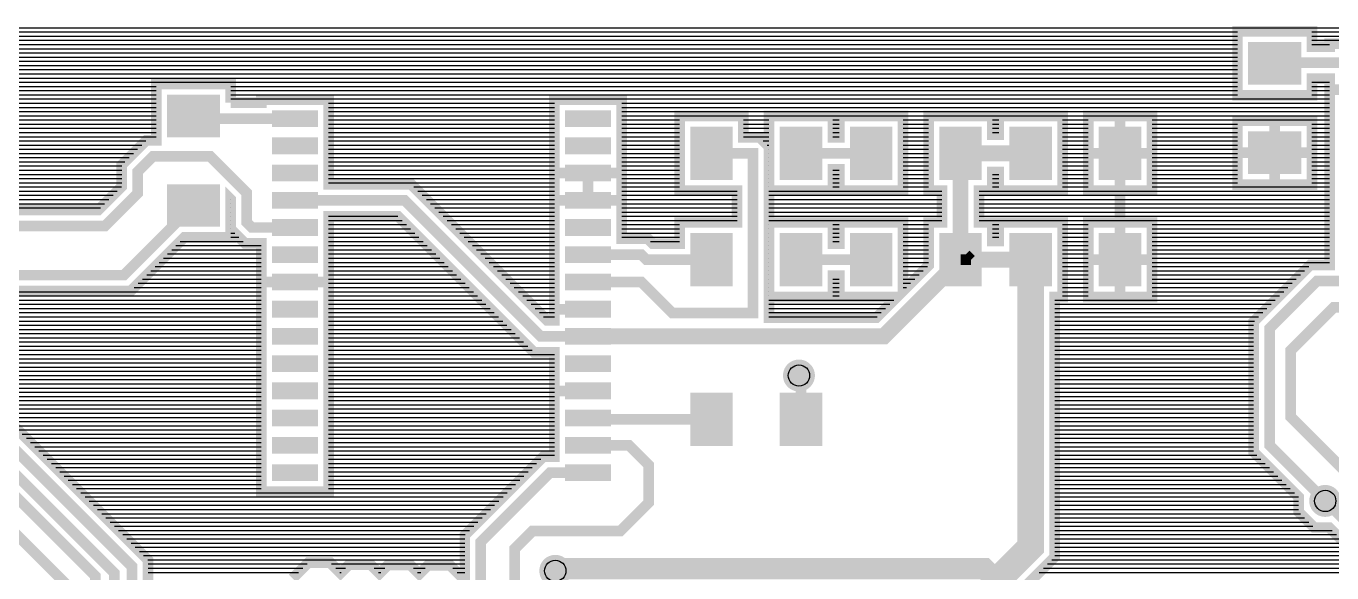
# Model space of a CAD drawing. Header units: inches. Extents: x -1.97 to 1.97, y -1.92 to 2.03.
# Drawn here: x -0.629 to 0.598, y -0.916 to -0.403 of the extents above; entities that cross this region are included whole.
import ezdxf

# ---------------------------------------------------------------- set-up
doc = ezdxf.new("R2010")
doc.units = ezdxf.units.IN
doc.layers.get('0').update_dxf_attribs({"linetype": 'CONTINUOUS'})

# ---------------------------------------------------------------- blocks, each defined once
blk = doc.blocks.new('EPAD')
at = {"const_width": 0.5}
blk.add_lwpolyline([(-0.25, 0, 1), (0.25, 0, 1)], format="xyb", close=True, dxfattribs=at)
blk = doc.blocks.new('RPAD')
blk.add_trace([(-0.5, -0.5), (-0.5, 0.5), (0.5, -0.5), (0.5, 0.5)])

msp = doc.modelspace()

# ---------------------------------------------------------------- linework, layer by layer
for points in [[(-0.965798, -0.404053), (0.780498, -0.404053)], [(-0.961861, -0.40799), (0.509569, -0.40799)], [(-0.957924, -0.411927), (0.509569, -0.411927)], [(-0.953987, -0.415864), (0.509569, -0.415864)], [(0.579568, -0.40799), (0.781384, -0.40799)], [(0.579568, -0.411927), (0.785321, -0.411927)], [(0.579568, -0.415864), (0.789258, -0.415864)], [(-0.95005, -0.419801), (0.509569, -0.419801)], [(-0.946113, -0.423738), (0.509569, -0.423738)], [(-0.942176, -0.427675), (0.509569, -0.427675)], [(0.579568, -0.419801), (0.596191, -0.419801)], [(-0.938239, -0.431612), (0.509569, -0.431612)], [(-0.934302, -0.435549), (0.509569, -0.435549)], [(-0.930365, -0.439486), (0.509569, -0.439486)], [(-0.926428, -0.443423), (0.509569, -0.443423)], [(-0.922491, -0.44736), (0.509569, -0.44736)], [(-0.918554, -0.451297), (0.509569, -0.451297)], [(-0.914617, -0.455234), (0.509569, -0.455234)], [(-0.91068, -0.459171), (-0.506625, -0.459171)], [(-0.906743, -0.463108), (-0.506625, -0.463108)], [(-0.436626, -0.459171), (0.509569, -0.459171)], [(-0.436626, -0.463108), (0.509569, -0.463108)], [(0.579568, -0.455234), (0.596191, -0.455234)], [(0.579568, -0.459171), (0.596191, -0.459171)], [(0.579568, -0.463108), (0.596191, -0.463108)], [(-0.902806, -0.467045), (-0.506625, -0.467045)], [(-0.898869, -0.470982), (-0.506625, -0.470982)], [(-0.894931, -0.474919), (-0.506625, -0.474919)], [(-0.436626, -0.467045), (0.509569, -0.467045)], [(-0.436626, -0.470982), (0.596191, -0.470982)], [(-0.344696, -0.474919), (-0.132412, -0.474919)], [(-0.069106, -0.474919), (0.596191, -0.474919)], [(0.579568, -0.467045), (0.596191, -0.467045)], [(-0.890994, -0.478856), (-0.506625, -0.478856)], [(-0.887057, -0.482793), (-0.506625, -0.482793)], [(-0.88312, -0.48673), (-0.506625, -0.48673)], [(-0.879183, -0.490667), (-0.506625, -0.490667)], [(-0.344696, -0.478856), (-0.132412, -0.478856)], [(-0.344696, -0.482793), (-0.132412, -0.482793)], [(-0.344696, -0.48673), (-0.132412, -0.48673)], [(-0.344696, -0.490667), (-0.132412, -0.490667)], [(-0.069106, -0.478856), (0.596191, -0.478856)], [(-0.069106, -0.482793), (0.596191, -0.482793)], [(-0.069106, -0.48673), (0.596191, -0.48673)], [(-0.069106, -0.490667), (-0.014759, -0.490667)], [(0.045241, -0.490667), (0.069241, -0.490667)], [(0.129241, -0.490667), (0.135241, -0.490667)], [(0.195241, -0.490667), (0.219241, -0.490667)], [(0.279241, -0.490667), (0.285241, -0.490667)], [(0.345241, -0.490667), (0.369241, -0.490667)], [(0.429241, -0.490667), (0.596191, -0.490667)], [(-0.875246, -0.494604), (-0.506625, -0.494604)], [(-0.871309, -0.498541), (-0.506625, -0.498541)], [(-0.867372, -0.502478), (-0.506625, -0.502478)], [(-0.344696, -0.494604), (-0.132412, -0.494604)], [(-0.344696, -0.498541), (-0.132412, -0.498541)], [(-0.344696, -0.502478), (-0.132412, -0.502478)], [(-0.069106, -0.494604), (-0.014759, -0.494604)], [(-0.069106, -0.498541), (-0.014759, -0.498541)], [(-0.069106, -0.502478), (-0.014759, -0.502478)], [(0.045241, -0.494604), (0.069241, -0.494604)], [(0.045241, -0.498541), (0.069241, -0.498541)], [(0.045241, -0.502478), (0.069241, -0.502478)], [(0.129241, -0.494604), (0.135241, -0.494604)], [(0.129241, -0.498541), (0.135241, -0.498541)], [(0.129241, -0.502478), (0.135241, -0.502478)], [(0.195241, -0.494604), (0.219241, -0.494604)], [(0.195241, -0.498541), (0.219241, -0.498541)], [(0.195241, -0.502478), (0.219241, -0.502478)], [(0.279241, -0.494604), (0.285241, -0.494604)], [(0.279241, -0.498541), (0.285241, -0.498541)], [(0.279241, -0.502478), (0.285241, -0.502478)], [(0.345241, -0.494604), (0.369241, -0.494604)], [(0.345241, -0.498541), (0.369241, -0.498541)], [(0.345241, -0.502478), (0.369241, -0.502478)], [(0.429241, -0.494604), (0.509569, -0.494604)], [(0.429241, -0.498541), (0.509569, -0.498541)], [(0.429241, -0.502478), (0.509569, -0.502478)], [(0.579568, -0.494604), (0.596191, -0.494604)], [(0.579568, -0.498541), (0.596191, -0.498541)], [(0.579568, -0.502478), (0.596191, -0.502478)], [(-0.863435, -0.506415), (-0.506625, -0.506415)], [(-0.859498, -0.510352), (-0.516363, -0.510352)], [(-0.855561, -0.514289), (-0.5203, -0.514289)], [(-0.344696, -0.506415), (-0.132412, -0.506415)], [(-0.344696, -0.510352), (-0.132412, -0.510352)], [(-0.344696, -0.514289), (-0.132412, -0.514289)], [(-0.069106, -0.506415), (-0.014759, -0.506415)], [(-0.069106, -0.510352), (-0.014759, -0.510352)], [(-0.069106, -0.514289), (-0.014759, -0.514289)], [(0.045241, -0.506415), (0.069241, -0.506415)], [(0.063724, -0.510352), (0.069241, -0.510352)], [(0.067661, -0.514289), (0.069241, -0.514289)], [(0.129241, -0.506415), (0.135241, -0.506415)], [(0.195241, -0.506415), (0.219241, -0.506415)], [(0.195241, -0.510352), (0.219241, -0.510352)], [(0.195241, -0.514289), (0.219241, -0.514289)], [(0.345241, -0.506415), (0.369241, -0.506415)], [(0.345241, -0.510352), (0.369241, -0.510352)], [(0.345241, -0.514289), (0.369241, -0.514289)], [(0.429241, -0.506415), (0.509569, -0.506415)], [(0.429241, -0.510352), (0.509569, -0.510352)], [(0.429241, -0.514289), (0.509569, -0.514289)], [(0.579568, -0.506415), (0.596191, -0.506415)], [(0.579568, -0.510352), (0.596191, -0.510352)], [(0.579568, -0.514289), (0.596191, -0.514289)], [(-0.851624, -0.518226), (-0.524237, -0.518226)], [(-0.847687, -0.522163), (-0.528174, -0.522163)], [(-0.84375, -0.5261), (-0.532111, -0.5261)], [(-0.344696, -0.518226), (-0.132412, -0.518226)], [(-0.344696, -0.522163), (-0.132412, -0.522163)], [(-0.344696, -0.5261), (-0.132412, -0.5261)], [(-0.069106, -0.518226), (-0.014759, -0.518226)], [(-0.069106, -0.522163), (-0.014759, -0.522163)], [(-0.069106, -0.5261), (-0.014759, -0.5261)], [(0.069241, -0.518226), (0.069241, -0.518226)], [(0.069241, -0.522163), (0.069241, -0.522163)], [(0.069241, -0.5261), (0.069241, -0.5261)], [(0.195241, -0.518226), (0.219241, -0.518226)], [(0.195241, -0.522163), (0.219241, -0.522163)], [(0.195241, -0.5261), (0.219241, -0.5261)], [(0.345241, -0.518226), (0.369241, -0.518226)], [(0.345241, -0.522163), (0.369241, -0.522163)], [(0.345241, -0.5261), (0.369241, -0.5261)], [(0.429241, -0.518226), (0.509569, -0.518226)], [(0.429241, -0.522163), (0.509569, -0.522163)], [(0.429241, -0.5261), (0.509569, -0.5261)], [(0.579568, -0.518226), (0.596191, -0.518226)], [(0.579568, -0.522163), (0.596191, -0.522163)], [(0.579568, -0.5261), (0.596191, -0.5261)], [(-0.839813, -0.530037), (-0.536048, -0.530037)], [(-0.835876, -0.533974), (-0.539141, -0.533974)], [(-0.831939, -0.537911), (-0.539141, -0.537911)], [(-0.344696, -0.530037), (-0.132412, -0.530037)], [(-0.344696, -0.533974), (-0.132412, -0.533974)], [(-0.344696, -0.537911), (-0.132412, -0.537911)], [(-0.069106, -0.530037), (-0.014759, -0.530037)], [(-0.069106, -0.533974), (-0.014759, -0.533974)], [(-0.069106, -0.537911), (-0.014759, -0.537911)], [(0.069241, -0.530037), (0.069241, -0.530037)], [(0.069241, -0.533974), (0.069241, -0.533974)], [(0.069241, -0.537911), (0.069241, -0.537911)], [(0.129241, -0.537911), (0.135241, -0.537911)], [(0.195241, -0.530037), (0.219241, -0.530037)], [(0.195241, -0.533974), (0.219241, -0.533974)], [(0.195241, -0.537911), (0.219241, -0.537911)], [(0.345241, -0.530037), (0.369241, -0.530037)], [(0.345241, -0.533974), (0.369241, -0.533974)], [(0.345241, -0.537911), (0.369241, -0.537911)], [(0.429241, -0.530037), (0.509569, -0.530037)], [(0.429241, -0.533974), (0.509569, -0.533974)], [(0.429241, -0.537911), (0.509569, -0.537911)], [(0.579568, -0.530037), (0.596191, -0.530037)], [(0.579568, -0.533974), (0.596191, -0.533974)], [(0.579568, -0.537911), (0.596191, -0.537911)], [(-0.828002, -0.541848), (-0.539141, -0.541848)], [(-0.824065, -0.545785), (-0.539141, -0.545785)], [(-0.820128, -0.549722), (-0.539141, -0.549722)], [(-0.344696, -0.541848), (-0.132412, -0.541848)], [(-0.344696, -0.545785), (-0.132412, -0.545785)], [(-0.344696, -0.549722), (-0.132412, -0.549722)], [(-0.069106, -0.541848), (-0.014759, -0.541848)], [(-0.069106, -0.545785), (-0.014759, -0.545785)], [(-0.069106, -0.549722), (-0.014759, -0.549722)], [(0.069241, -0.541848), (0.069241, -0.541848)], [(0.069241, -0.545785), (0.069241, -0.545785)], [(0.069241, -0.549722), (0.069241, -0.549722)], [(0.129241, -0.541848), (0.135241, -0.541848)], [(0.129241, -0.545785), (0.135241, -0.545785)], [(0.129241, -0.549722), (0.135241, -0.549722)], [(0.195241, -0.541848), (0.219241, -0.541848)], [(0.195241, -0.545785), (0.219241, -0.545785)], [(0.195241, -0.549722), (0.219241, -0.549722)], [(0.279241, -0.541848), (0.285241, -0.541848)], [(0.279241, -0.545785), (0.285241, -0.545785)], [(0.279241, -0.549722), (0.285241, -0.549722)], [(0.345241, -0.541848), (0.369241, -0.541848)], [(0.345241, -0.545785), (0.369241, -0.545785)], [(0.345241, -0.549722), (0.369241, -0.549722)], [(0.429241, -0.541848), (0.509569, -0.541848)], [(0.429241, -0.545785), (0.509569, -0.545785)], [(0.429241, -0.549722), (0.509569, -0.549722)], [(0.579568, -0.541848), (0.596191, -0.541848)], [(0.579568, -0.545785), (0.596191, -0.545785)], [(0.579568, -0.549722), (0.596191, -0.549722)], [(-0.816191, -0.553659), (-0.539416, -0.553659)], [(-0.813982, -0.557596), (-0.543353, -0.557596)], [(-0.813982, -0.561533), (-0.54729, -0.561533)], [(-0.2646, -0.553659), (-0.132412, -0.553659)], [(-0.260663, -0.557596), (-0.132412, -0.557596)], [(-0.256726, -0.561533), (-0.132412, -0.561533)], [(-0.069106, -0.553659), (-0.014759, -0.553659)], [(-0.069106, -0.557596), (0.039241, -0.557596)], [(-0.069106, -0.561533), (0.039241, -0.561533)], [(0.069241, -0.553659), (0.069241, -0.553659)], [(0.069241, -0.557596), (0.231741, -0.557596)], [(0.069241, -0.561533), (0.231741, -0.561533)], [(0.129241, -0.553659), (0.135241, -0.553659)], [(0.195241, -0.553659), (0.219241, -0.553659)], [(0.266741, -0.557596), (0.596191, -0.557596)], [(0.266741, -0.561533), (0.596191, -0.561533)], [(0.279241, -0.553659), (0.285241, -0.553659)], [(0.345241, -0.553659), (0.369241, -0.553659)], [(0.429241, -0.553659), (0.596191, -0.553659)], [(-0.770057, -0.56547), (-0.551227, -0.56547)], [(-0.76612, -0.569407), (-0.555164, -0.569407)], [(-0.762183, -0.573344), (-0.559101, -0.573344)], [(-0.436626, -0.56547), (-0.436625, -0.56547)], [(-0.436626, -0.569407), (-0.436625, -0.569407)], [(-0.436626, -0.573344), (-0.436625, -0.573344)], [(-0.252789, -0.56547), (-0.132412, -0.56547)], [(-0.248852, -0.569407), (-0.132412, -0.569407)], [(-0.244915, -0.573344), (-0.132412, -0.573344)], [(-0.069106, -0.56547), (0.039241, -0.56547)], [(-0.069106, -0.569407), (0.039241, -0.569407)], [(-0.069106, -0.573344), (0.039241, -0.573344)], [(0.069241, -0.56547), (0.231741, -0.56547)], [(0.069241, -0.569407), (0.231741, -0.569407)], [(0.069241, -0.573344), (0.231741, -0.573344)], [(0.266741, -0.56547), (0.596191, -0.56547)], [(0.266741, -0.569407), (0.596191, -0.569407)], [(0.266741, -0.573344), (0.596191, -0.573344)], [(-0.436626, -0.577281), (-0.436625, -0.577281)], [(-0.436626, -0.581218), (-0.436625, -0.581218)], [(-0.436626, -0.585155), (-0.436625, -0.585155)], [(-0.344696, -0.581218), (-0.279467, -0.581218)], [(-0.344696, -0.585155), (-0.27553, -0.585155)], [(-0.240978, -0.577281), (-0.132412, -0.577281)], [(-0.237041, -0.581218), (-0.132412, -0.581218)], [(-0.233104, -0.585155), (-0.132412, -0.585155)], [(-0.069106, -0.577281), (0.039241, -0.577281)], [(-0.069106, -0.581218), (0.039241, -0.581218)], [(-0.069106, -0.585155), (0.039241, -0.585155)], [(0.069241, -0.577281), (0.231741, -0.577281)], [(0.069241, -0.581218), (0.231741, -0.581218)], [(0.069241, -0.585155), (0.231741, -0.585155)], [(0.266741, -0.577281), (0.596191, -0.577281)], [(0.266741, -0.581218), (0.596191, -0.581218)], [(0.266741, -0.585155), (0.596191, -0.585155)], [(-0.436626, -0.589092), (-0.436625, -0.589092)], [(-0.436626, -0.593029), (-0.436625, -0.593029)], [(-0.436626, -0.596966), (-0.432953, -0.596966)], [(-0.436626, -0.600903), (-0.429016, -0.600903)], [(-0.344696, -0.589092), (-0.271593, -0.589092)], [(-0.344696, -0.593029), (-0.267656, -0.593029)], [(-0.344696, -0.596966), (-0.263719, -0.596966)], [(-0.344696, -0.600903), (-0.259781, -0.600903)], [(-0.229167, -0.589092), (-0.132412, -0.589092)], [(-0.22523, -0.593029), (-0.132412, -0.593029)], [(-0.221293, -0.596966), (-0.132412, -0.596966)], [(-0.217356, -0.600903), (-0.132412, -0.600903)], [(-0.069106, -0.589092), (-0.014759, -0.589092)], [(-0.069106, -0.593029), (-0.014759, -0.593029)], [(-0.069106, -0.596966), (-0.014759, -0.596966)], [(-0.069106, -0.600903), (-0.014759, -0.600903)], [(0.069241, -0.589092), (0.069241, -0.589092)], [(0.069241, -0.593029), (0.069241, -0.593029)], [(0.069241, -0.596966), (0.069241, -0.596966)], [(0.069241, -0.600903), (0.069241, -0.600903)], [(0.129241, -0.589092), (0.135241, -0.589092)], [(0.129241, -0.593029), (0.135241, -0.593029)], [(0.129241, -0.596966), (0.135241, -0.596966)], [(0.129241, -0.600903), (0.135241, -0.600903)], [(0.195241, -0.589092), (0.219241, -0.589092)], [(0.195241, -0.593029), (0.219241, -0.593029)], [(0.195241, -0.596966), (0.219241, -0.596966)], [(0.195241, -0.600903), (0.219241, -0.600903)], [(0.279241, -0.589092), (0.285241, -0.589092)], [(0.279241, -0.593029), (0.285241, -0.593029)], [(0.279241, -0.596966), (0.285241, -0.596966)], [(0.279241, -0.600903), (0.285241, -0.600903)], [(0.345241, -0.589092), (0.369241, -0.589092)], [(0.345241, -0.593029), (0.369241, -0.593029)], [(0.345241, -0.596966), (0.369241, -0.596966)], [(0.345241, -0.600903), (0.369241, -0.600903)], [(0.429241, -0.589092), (0.596191, -0.589092)], [(0.429241, -0.593029), (0.596191, -0.593029)], [(0.429241, -0.596966), (0.596191, -0.596966)], [(0.429241, -0.600903), (0.596191, -0.600903)], [(-0.492046, -0.612714), (-0.408003, -0.612714)], [(-0.488109, -0.608777), (-0.408003, -0.608777)], [(-0.484172, -0.60484), (-0.425079, -0.60484)], [(-0.344696, -0.60484), (-0.255844, -0.60484)], [(-0.344696, -0.608777), (-0.251907, -0.608777)], [(-0.344696, -0.612714), (-0.24797, -0.612714)], [(-0.213419, -0.60484), (-0.132412, -0.60484)], [(-0.209482, -0.608777), (-0.132412, -0.608777)], [(-0.205545, -0.612714), (-0.132412, -0.612714)], [(-0.042063, -0.60484), (-0.014759, -0.60484)], [(0.069241, -0.60484), (0.069241, -0.60484)], [(0.069241, -0.608777), (0.069241, -0.608777)], [(0.069241, -0.612714), (0.069241, -0.612714)], [(0.129241, -0.60484), (0.135241, -0.60484)], [(0.195241, -0.60484), (0.219241, -0.60484)], [(0.195241, -0.608777), (0.219241, -0.608777)], [(0.195241, -0.612714), (0.219241, -0.612714)], [(0.345241, -0.60484), (0.369241, -0.60484)], [(0.345241, -0.608777), (0.369241, -0.608777)], [(0.345241, -0.612714), (0.369241, -0.612714)], [(0.429241, -0.60484), (0.596191, -0.60484)], [(0.429241, -0.608777), (0.596191, -0.608777)], [(0.429241, -0.612714), (0.596191, -0.612714)], [(-0.503857, -0.624525), (-0.408003, -0.624525)], [(-0.49992, -0.620588), (-0.408003, -0.620588)], [(-0.495983, -0.616651), (-0.408003, -0.616651)], [(-0.344696, -0.616651), (-0.244033, -0.616651)], [(-0.344696, -0.620588), (-0.240096, -0.620588)], [(-0.344696, -0.624525), (-0.236159, -0.624525)], [(-0.201608, -0.616651), (-0.132412, -0.616651)], [(-0.197671, -0.620588), (-0.132412, -0.620588)], [(-0.193734, -0.624525), (-0.132412, -0.624525)], [(0.069241, -0.616651), (0.069241, -0.616651)], [(0.069241, -0.620588), (0.069241, -0.620588)], [(0.069241, -0.624525), (0.069241, -0.624525)], [(0.195241, -0.616651), (0.219241, -0.616651)], [(0.195241, -0.620588), (0.219241, -0.620588)], [(0.195241, -0.624525), (0.219241, -0.624525)], [(0.345241, -0.616651), (0.369241, -0.616651)], [(0.345241, -0.620588), (0.369241, -0.620588)], [(0.345241, -0.624525), (0.369241, -0.624525)], [(0.429241, -0.616651), (0.596191, -0.616651)], [(0.429241, -0.620588), (0.596191, -0.620588)], [(0.429241, -0.624525), (0.596191, -0.624525)], [(-0.515668, -0.636336), (-0.408003, -0.636336)], [(-0.511731, -0.632399), (-0.408003, -0.632399)], [(-0.507794, -0.628462), (-0.408003, -0.628462)], [(-0.344696, -0.628462), (-0.232222, -0.628462)], [(-0.344696, -0.632399), (-0.228285, -0.632399)], [(-0.344696, -0.636336), (-0.224348, -0.636336)], [(-0.189797, -0.628462), (-0.132412, -0.628462)], [(-0.18586, -0.632399), (-0.132412, -0.632399)], [(-0.181923, -0.636336), (-0.132412, -0.636336)], [(0.069241, -0.628462), (0.069241, -0.628462)], [(0.069241, -0.632399), (0.069241, -0.632399)], [(0.069241, -0.636336), (0.069241, -0.636336)], [(0.195241, -0.628462), (0.218112, -0.628462)], [(0.195241, -0.632399), (0.214175, -0.632399)], [(0.195241, -0.636336), (0.210238, -0.636336)], [(0.345241, -0.628462), (0.369241, -0.628462)], [(0.345241, -0.632399), (0.369241, -0.632399)], [(0.345241, -0.636336), (0.369241, -0.636336)], [(0.429241, -0.628462), (0.576591, -0.628462)], [(0.429241, -0.632399), (0.572654, -0.632399)], [(0.429241, -0.636336), (0.568717, -0.636336)], [(-0.527479, -0.648147), (-0.408003, -0.648147)], [(-0.523542, -0.64421), (-0.408003, -0.64421)], [(-0.519605, -0.640273), (-0.408003, -0.640273)], [(-0.344696, -0.640273), (-0.220411, -0.640273)], [(-0.344696, -0.64421), (-0.216474, -0.64421)], [(-0.344696, -0.648147), (-0.212537, -0.648147)], [(-0.177986, -0.640273), (-0.132412, -0.640273)], [(-0.174049, -0.64421), (-0.132412, -0.64421)], [(-0.170112, -0.648147), (-0.132412, -0.648147)], [(0.069241, -0.640273), (0.069241, -0.640273)], [(0.069241, -0.64421), (0.069241, -0.64421)], [(0.069241, -0.648147), (0.069241, -0.648147)], [(0.129241, -0.640273), (0.135241, -0.640273)], [(0.129241, -0.64421), (0.135241, -0.64421)], [(0.129241, -0.648147), (0.135241, -0.648147)], [(0.195241, -0.640273), (0.206301, -0.640273)], [(0.195241, -0.64421), (0.202364, -0.64421)], [(0.195241, -0.648147), (0.198427, -0.648147)], [(0.345241, -0.640273), (0.369241, -0.640273)], [(0.345241, -0.64421), (0.369241, -0.64421)], [(0.345241, -0.648147), (0.369241, -0.648147)], [(0.429241, -0.640273), (0.56478, -0.640273)], [(0.429241, -0.64421), (0.560843, -0.64421)], [(0.429241, -0.648147), (0.556906, -0.648147)], [(-0.768336, -0.659958), (-0.408003, -0.659958)], [(-0.764399, -0.656021), (-0.408003, -0.656021)], [(-0.760462, -0.652084), (-0.408003, -0.652084)], [(-0.344696, -0.652084), (-0.2086, -0.652084)], [(-0.344696, -0.656021), (-0.204663, -0.656021)], [(-0.344696, -0.659958), (-0.200726, -0.659958)], [(-0.166175, -0.652084), (-0.132412, -0.652084)], [(-0.162238, -0.656021), (-0.132412, -0.656021)], [(-0.158301, -0.659958), (-0.132412, -0.659958)], [(0.069241, -0.652084), (0.069241, -0.652084)], [(0.069241, -0.656021), (0.069241, -0.656021)], [(0.069241, -0.659958), (0.186616, -0.659958)], [(0.129241, -0.652084), (0.135241, -0.652084)], [(0.129241, -0.656021), (0.135241, -0.656021)], [(0.337741, -0.659958), (0.545095, -0.659958)], [(0.345241, -0.652084), (0.369241, -0.652084)], [(0.345241, -0.656021), (0.369241, -0.656021)], [(0.429241, -0.652084), (0.552969, -0.652084)], [(0.429241, -0.656021), (0.549032, -0.656021)], [(-0.813982, -0.663895), (-0.408003, -0.663895)], [(-0.813982, -0.667832), (-0.408003, -0.667832)], [(-0.810806, -0.671769), (-0.408003, -0.671769)], [(-0.344696, -0.663895), (-0.196789, -0.663895)], [(-0.344696, -0.667832), (-0.192852, -0.667832)], [(-0.344696, -0.671769), (-0.188915, -0.671769)], [(-0.154364, -0.663895), (-0.132412, -0.663895)], [(-0.150427, -0.667832), (-0.132412, -0.667832)], [(-0.14649, -0.671769), (-0.132412, -0.671769)], [(0.069241, -0.663895), (0.182679, -0.663895)], [(0.069241, -0.667832), (0.178742, -0.667832)], [(0.069241, -0.671769), (0.174805, -0.671769)], [(0.337741, -0.663895), (0.541158, -0.663895)], [(0.337741, -0.667832), (0.537221, -0.667832)], [(0.337741, -0.671769), (0.533284, -0.671769)], [(-0.742911, -0.675706), (-0.408003, -0.675706)], [(-0.738974, -0.679643), (-0.408003, -0.679643)], [(-0.735037, -0.68358), (-0.408003, -0.68358)], [(-0.344696, -0.675706), (-0.184978, -0.675706)], [(-0.344696, -0.679643), (-0.181041, -0.679643)], [(-0.344696, -0.68358), (-0.177104, -0.68358)], [(-0.142553, -0.675706), (-0.132412, -0.675706)], [(0.069241, -0.675706), (0.170868, -0.675706)], [(0.337741, -0.675706), (0.529347, -0.675706)], [(0.337741, -0.679643), (0.52541, -0.679643)], [(0.337741, -0.68358), (0.524763, -0.68358)], [(-0.7311, -0.687517), (-0.408003, -0.687517)], [(-0.727163, -0.691454), (-0.408003, -0.691454)], [(-0.723226, -0.695391), (-0.408003, -0.695391)], [(-0.719289, -0.699328), (-0.408003, -0.699328)], [(-0.344696, -0.687517), (-0.173167, -0.687517)], [(-0.344696, -0.691454), (-0.16923, -0.691454)], [(-0.344696, -0.695391), (-0.165293, -0.695391)], [(-0.344696, -0.699328), (-0.161356, -0.699328)], [(0.337741, -0.687517), (0.524763, -0.687517)], [(0.337741, -0.691454), (0.524763, -0.691454)], [(0.337741, -0.695391), (0.524763, -0.695391)], [(0.337741, -0.699328), (0.524763, -0.699328)], [(-0.715352, -0.703265), (-0.408003, -0.703265)], [(-0.711415, -0.707202), (-0.408003, -0.707202)], [(-0.707478, -0.711139), (-0.408003, -0.711139)], [(-0.344696, -0.703265), (-0.157419, -0.703265)], [(-0.344696, -0.707202), (-0.153482, -0.707202)], [(-0.344696, -0.711139), (-0.132412, -0.711139)], [(0.337741, -0.703265), (0.524763, -0.703265)], [(0.337741, -0.707202), (0.524763, -0.707202)], [(0.337741, -0.711139), (0.524763, -0.711139)], [(-0.703541, -0.715076), (-0.408003, -0.715076)], [(-0.699604, -0.719013), (-0.408003, -0.719013)], [(-0.695667, -0.72295), (-0.408003, -0.72295)], [(-0.344696, -0.715076), (-0.132412, -0.715076)], [(-0.344696, -0.719013), (-0.132412, -0.719013)], [(-0.344696, -0.72295), (-0.132412, -0.72295)], [(0.337741, -0.715076), (0.524763, -0.715076)], [(0.337741, -0.719013), (0.524763, -0.719013)], [(0.337741, -0.72295), (0.524763, -0.72295)], [(-0.69173, -0.726887), (-0.408003, -0.726887)], [(-0.687793, -0.730824), (-0.408003, -0.730824)], [(-0.683856, -0.734761), (-0.408003, -0.734761)], [(-0.344696, -0.726887), (-0.132412, -0.726887)], [(-0.344696, -0.730824), (-0.132412, -0.730824)], [(-0.344696, -0.734761), (-0.132412, -0.734761)], [(0.337741, -0.726887), (0.524763, -0.726887)], [(0.337741, -0.730824), (0.524763, -0.730824)], [(0.337741, -0.734761), (0.524763, -0.734761)], [(-0.679919, -0.738698), (-0.408003, -0.738698)], [(-0.675982, -0.742635), (-0.408003, -0.742635)], [(-0.672045, -0.746572), (-0.408003, -0.746572)], [(-0.344696, -0.738698), (-0.132412, -0.738698)], [(-0.344696, -0.742635), (-0.132412, -0.742635)], [(-0.344696, -0.746572), (-0.132412, -0.746572)], [(0.337741, -0.738698), (0.524763, -0.738698)], [(0.337741, -0.742635), (0.524763, -0.742635)], [(0.337741, -0.746572), (0.524763, -0.746572)], [(-0.668108, -0.750509), (-0.408003, -0.750509)], [(-0.664171, -0.754446), (-0.408003, -0.754446)], [(-0.660234, -0.758383), (-0.408003, -0.758383)], [(-0.344696, -0.750509), (-0.132412, -0.750509)], [(-0.344696, -0.754446), (-0.132412, -0.754446)], [(-0.344696, -0.758383), (-0.132412, -0.758383)], [(0.337741, -0.750509), (0.524763, -0.750509)], [(0.337741, -0.754446), (0.524763, -0.754446)], [(0.337741, -0.758383), (0.524763, -0.758383)], [(-0.656297, -0.76232), (-0.408003, -0.76232)], [(-0.65236, -0.766257), (-0.408003, -0.766257)], [(-0.648423, -0.770194), (-0.408003, -0.770194)], [(-0.344696, -0.76232), (-0.132412, -0.76232)], [(-0.344696, -0.766257), (-0.132412, -0.766257)], [(-0.344696, -0.770194), (-0.132412, -0.770194)], [(0.337741, -0.76232), (0.524763, -0.76232)], [(0.337741, -0.766257), (0.524763, -0.766257)], [(0.337741, -0.770194), (0.524763, -0.770194)], [(-0.644486, -0.774131), (-0.408003, -0.774131)], [(-0.640549, -0.778069), (-0.408003, -0.778069)], [(-0.636612, -0.782006), (-0.408003, -0.782006)], [(-0.344696, -0.774131), (-0.132412, -0.774131)], [(-0.344696, -0.778069), (-0.132412, -0.778069)], [(-0.344696, -0.782006), (-0.132412, -0.782006)], [(0.337741, -0.774131), (0.524763, -0.774131)], [(0.337741, -0.778069), (0.524763, -0.778069)], [(0.337741, -0.782006), (0.524763, -0.782006)], [(-0.632675, -0.785943), (-0.408003, -0.785943)], [(-0.628738, -0.78988), (-0.408003, -0.78988)], [(-0.624801, -0.793817), (-0.408003, -0.793817)], [(-0.344696, -0.785943), (-0.132412, -0.785943)], [(-0.344696, -0.78988), (-0.132412, -0.78988)], [(-0.344696, -0.793817), (-0.132412, -0.793817)], [(0.337741, -0.785943), (0.524763, -0.785943)], [(0.337741, -0.78988), (0.524763, -0.78988)], [(0.337741, -0.793817), (0.524763, -0.793817)], [(-0.620864, -0.797754), (-0.408003, -0.797754)], [(-0.616927, -0.801691), (-0.408003, -0.801691)], [(-0.61299, -0.805628), (-0.408003, -0.805628)], [(-0.609053, -0.809565), (-0.408003, -0.809565)], [(-0.344696, -0.797754), (-0.132412, -0.797754)], [(-0.344696, -0.801691), (-0.132412, -0.801691)], [(-0.344696, -0.805628), (-0.132412, -0.805628)], [(-0.344696, -0.809565), (-0.145321, -0.809565)], [(0.337741, -0.797754), (0.524763, -0.797754)], [(0.337741, -0.801691), (0.524763, -0.801691)], [(0.337741, -0.805628), (0.527704, -0.805628)], [(0.337741, -0.809565), (0.531641, -0.809565)], [(-0.605116, -0.813502), (-0.408003, -0.813502)], [(-0.601179, -0.817439), (-0.408003, -0.817439)], [(-0.597242, -0.821376), (-0.408003, -0.821376)], [(-0.344696, -0.813502), (-0.149258, -0.813502)], [(-0.344696, -0.817439), (-0.153195, -0.817439)], [(-0.344696, -0.821376), (-0.157132, -0.821376)], [(0.337741, -0.813502), (0.535578, -0.813502)], [(0.337741, -0.817439), (0.539515, -0.817439)], [(0.337741, -0.821376), (0.543452, -0.821376)], [(-0.593305, -0.825313), (-0.408003, -0.825313)], [(-0.589368, -0.82925), (-0.408003, -0.82925)], [(-0.585431, -0.833187), (-0.408003, -0.833187)], [(-0.344696, -0.825313), (-0.161069, -0.825313)], [(-0.344696, -0.82925), (-0.165006, -0.82925)], [(-0.344696, -0.833187), (-0.168943, -0.833187)], [(0.337741, -0.825313), (0.547389, -0.825313)], [(0.337741, -0.82925), (0.551326, -0.82925)], [(0.337741, -0.833187), (0.555263, -0.833187)], [(-0.581494, -0.837124), (-0.408003, -0.837124)], [(-0.577557, -0.841061), (-0.176817, -0.841061)], [(-0.57362, -0.844998), (-0.180754, -0.844998)], [(-0.344696, -0.837124), (-0.17288, -0.837124)], [(0.337741, -0.837124), (0.5592, -0.837124)], [(0.337741, -0.841061), (0.563137, -0.841061)], [(0.337741, -0.844998), (0.567004, -0.844998)], [(-0.569683, -0.848935), (-0.184691, -0.848935)], [(-0.565746, -0.852872), (-0.188628, -0.852872)], [(-0.561809, -0.856809), (-0.192565, -0.856809)], [(0.337741, -0.848935), (0.567004, -0.848935)], [(0.337741, -0.852872), (0.567004, -0.852872)], [(0.337741, -0.856809), (0.567004, -0.856809)], [(-0.557872, -0.860746), (-0.196502, -0.860746)], [(-0.553935, -0.864683), (-0.200439, -0.864683)], [(-0.549998, -0.86862), (-0.204376, -0.86862)], [(0.337741, -0.860746), (0.56868, -0.860746)], [(0.337741, -0.864683), (0.572617, -0.864683)], [(0.337741, -0.86862), (0.576554, -0.86862)], [(-0.546061, -0.872557), (-0.208313, -0.872557)], [(-0.542124, -0.876494), (-0.21225, -0.876494)], [(-0.538187, -0.880431), (-0.216187, -0.880431)], [(0.337741, -0.872557), (0.580491, -0.872557)], [(0.337741, -0.876494), (0.59857, -0.876494)], [(0.337741, -0.880431), (0.602507, -0.880431)], [(-0.53425, -0.884368), (-0.216625, -0.884368)], [(-0.530313, -0.888305), (-0.216625, -0.888305)], [(-0.526376, -0.892242), (-0.216625, -0.892242)], [(0.337741, -0.884368), (0.606444, -0.884368)], [(0.337741, -0.888305), (0.628656, -0.888305)], [(0.337741, -0.892242), (0.628656, -0.892242)], [(-0.522439, -0.896179), (-0.216625, -0.896179)], [(-0.518502, -0.900116), (-0.216625, -0.900116)], [(-0.514565, -0.904053), (-0.216625, -0.904053)], [(-0.514378, -0.90799), (-0.364952, -0.90799)], [(-0.341949, -0.90799), (-0.216625, -0.90799)], [(0.331128, -0.90799), (0.743213, -0.90799)], [(0.335065, -0.904053), (0.739276, -0.904053)], [(0.337741, -0.896179), (0.628656, -0.896179)], [(0.337741, -0.900116), (0.628656, -0.900116)], [(-0.514378, -0.911927), (-0.368889, -0.911927)], [(-0.514378, -0.915864), (-0.372826, -0.915864)], [(-0.338012, -0.911927), (-0.328889, -0.911927)], [(-0.334075, -0.915864), (-0.332826, -0.915864)], [(-0.301821, -0.911927), (-0.291734, -0.911927)], [(-0.297884, -0.915864), (-0.295671, -0.915864)], [(-0.264909, -0.911927), (-0.253991, -0.911927)], [(-0.260972, -0.915864), (-0.257928, -0.915864)], [(-0.227922, -0.911927), (-0.216625, -0.911927)], [(-0.223985, -0.915864), (-0.216625, -0.915864)], [(0.323254, -0.915864), (0.751087, -0.915864)], [(0.327191, -0.911927), (0.74715, -0.911927)]]:
    msp.add_lwpolyline(points)
for points, const_width in [([(0.659497, -0.418917), (0.596191, -0.418917), (0.596191, -0.421791), (0.579568, -0.421791), (0.579568, -0.407518), (0.509569, -0.407518), (0.509569, -0.467517), (0.579568, -0.467517), (0.579568, -0.45179), (0.596191, -0.45179), (0.596191, -0.627059), (0.577994, -0.627059), (0.524763, -0.68029), (0.524763, -0.802687), (0.567004, -0.844928), (0.567004, -0.85907), (0.581648, -0.873715), (0.595791, -0.873715), (0.610295, -0.888219)], 0.01), ([(0.627844, -0.43679), (0.541358, -0.43679), (0.540631, -0.437517), (0.544568, -0.437517)], 0.01), ([(-0.760271, -0.575257), (-0.561013, -0.575257), (-0.539141, -0.553385), (-0.539141, -0.533131), (-0.515945, -0.509935), (-0.506625, -0.509935), (-0.506625, -0.457081), (-0.436626, -0.457081), (-0.436626, -0.474404)], 0.01), ([(0.596191, -0.462381), (0.627844, -0.462381)], 0.01), ([(-0.436626, -0.474404), (-0.408003, -0.474404), (-0.408003, -0.47153), (-0.344696, -0.47153), (-0.344696, -0.551176), (-0.267083, -0.551176), (-0.139131, -0.679129), (-0.132412, -0.679129), (-0.132412, -0.47153), (-0.069106, -0.47153), (-0.069106, -0.602357), (-0.044546, -0.602357), (-0.039822, -0.607081), (-0.014759, -0.607081), (-0.014759, -0.587081), (0.039241, -0.587081), (0.039241, -0.557081), (-0.014759, -0.557081), (-0.014759, -0.487081), (0.045241, -0.487081), (0.045241, -0.507081), (0.060454, -0.507081), (0.069241, -0.515868), (0.069241, -0.676629), (0.169945, -0.676629), (0.189493, -0.657081), (0.135241, -0.657081), (0.135241, -0.637081), (0.129241, -0.637081), (0.129241, -0.657081), (0.069241, -0.657081), (0.069241, -0.587081), (0.129241, -0.587081), (0.129241, -0.607081), (0.135241, -0.607081), (0.135241, -0.587081), (0.195241, -0.587081), (0.195241, -0.651333), (0.219241, -0.627333), (0.219241, -0.587081), (0.231741, -0.587081), (0.231741, -0.557081), (0.219241, -0.557081), (0.219241, -0.487081), (0.279241, -0.487081), (0.279241, -0.504581), (0.285241, -0.504581), (0.285241, -0.487081), (0.345241, -0.487081), (0.345241, -0.557081), (0.285241, -0.557081), (0.285241, -0.539581), (0.279241, -0.539581), (0.279241, -0.557081), (0.266741, -0.557081), (0.266741, -0.587081), (0.279241, -0.587081), (0.279241, -0.604581), (0.285241, -0.604581), (0.285241, -0.587081), (0.345241, -0.587081), (0.345241, -0.657081), (0.337741, -0.657081), (0.337741, -0.901377), (0.303374, -0.935743)], 0.01), ([(-0.37635, -0.489404), (-0.469302, -0.489404), (-0.471625, -0.487081)], 0.01), ([(0.195241, -0.557081), (0.135241, -0.557081), (0.135241, -0.537081), (0.129241, -0.537081), (0.129241, -0.557081), (0.069241, -0.557081), (0.069241, -0.487081), (0.129241, -0.487081), (0.129241, -0.507081), (0.135241, -0.507081), (0.135241, -0.487081), (0.195241, -0.487081), (0.195241, -0.557081)], 0.01), ([(0.369241, -0.557081), (0.429241, -0.557081), (0.429241, -0.487081), (0.369241, -0.487081), (0.369241, -0.557081)], 0.01), ([(0.399241, -0.487081), (0.399241, -0.522081)], 0.01), ([(0.509569, -0.491518), (0.509569, -0.551517), (0.579568, -0.551517), (0.579568, -0.491518), (0.509569, -0.491518)], 0.01), ([(0.544568, -0.491518), (0.544568, -0.521517)], 0.01), ([(0.249241, -0.522081), (0.249241, -0.622081)], 0.015), ([(0.249241, -0.522081), (0.299177, -0.522081), (0.304609, -0.527513), (0.315241, -0.522081)], 0.015), ([(-0.780626, -0.590256), (-0.5548, -0.590256), (-0.524142, -0.559598), (-0.524142, -0.539344), (-0.509732, -0.524934), (-0.455938, -0.524934), (-0.421625, -0.559247), (-0.421625, -0.587081), (-0.41694, -0.591766), (-0.37635, -0.591766)], 0.01), ([(-0.100759, -0.642947), (-0.050759, -0.642947), (-0.021625, -0.672081), (0.054241, -0.672081), (0.054241, -0.522081), (0.015241, -0.522081)], 0.01), ([(0.099241, -0.522081), (0.165241, -0.522081)], 0.01), ([(0.369241, -0.522081), (0.399241, -0.522081)], 0.01), ([(0.399241, -0.622081), (0.399241, -0.522081)], 0.01), ([(0.429241, -0.522081), (0.399241, -0.522081)], 0.01), ([(0.399241, -0.557081), (0.399241, -0.522081)], 0.01), ([(0.509569, -0.521517), (0.544568, -0.521517)], 0.01), ([(0.544568, -0.551517), (0.544568, -0.521517)], 0.01), ([(0.579568, -0.521517), (0.544568, -0.521517)], 0.01), ([(-0.132412, -0.540585), (-0.100759, -0.540585)], 0.01), ([(-0.100759, -0.566176), (-0.100759, -0.540585)], 0.01), ([(-0.069106, -0.540585), (-0.100759, -0.540585)], 0.01), ([(-0.37845, -0.921488), (-0.363806, -0.906843), (-0.343095, -0.906843), (-0.33345, -0.916488), (-0.32571, -0.908748), (-0.305, -0.908748), (-0.296778, -0.91697), (-0.288676, -0.908869), (-0.267966, -0.908869), (-0.25945, -0.917385), (-0.251312, -0.909247), (-0.230602, -0.909247), (-0.216625, -0.923224), (-0.216625, -0.880868), (-0.142838, -0.807081), (-0.132412, -0.807081), (-0.132412, -0.709128), (-0.151557, -0.709128), (-0.279509, -0.581175), (-0.344696, -0.581175), (-0.344696, -0.839955), (-0.408003, -0.839955), (-0.408003, -0.606766), (-0.423153, -0.606766), (-0.436625, -0.593294), (-0.436625, -0.56546), (-0.436626, -0.565459), (-0.436626, -0.601081), (-0.480412, -0.601081), (-0.530898, -0.651567), (-0.759944, -0.651567)], 0.01), ([(-0.37635, -0.566176), (-0.273296, -0.566176), (-0.232008, -0.607464), (-0.145344, -0.694128), (-0.100759, -0.694128)], 0.01), ([(-0.132412, -0.566176), (-0.100759, -0.566176)], 0.01), ([(-0.069106, -0.566176), (-0.100759, -0.566176)], 0.01), ([(-0.780299, -0.636567), (-0.537111, -0.636567), (-0.471625, -0.571081)], 0.01), ([(0.369241, -0.657081), (0.429241, -0.657081), (0.429241, -0.587081), (0.369241, -0.587081), (0.369241, -0.657081)], 0.01), ([(0.399241, -0.587081), (0.399241, -0.622081)], 0.01), ([(-0.100759, -0.617357), (-0.050759, -0.617357), (-0.046035, -0.622081), (0.015241, -0.622081)], 0.01), ([(0.259241, -0.622081), (0.254241, -0.617081)], 0.01), ([(0.283375, -0.923924), (0.315241, -0.892058), (0.315241, -0.622081)], 0.025), ([(0.249241, -0.622081), (0.177194, -0.694128), (-0.100759, -0.694128)], 0.015), ([(0.099241, -0.622081), (0.165241, -0.622081)], 0.01), ([(0.259241, -0.622081), (0.249241, -0.622081)], 0.01), ([(0.259241, -0.622081), (0.315241, -0.622081)], 0.015), ([(0.369241, -0.622081), (0.399241, -0.622081)], 0.01), ([(0.429241, -0.622081), (0.399241, -0.622081)], 0.01), ([(0.399241, -0.657081), (0.399241, -0.622081)], 0.01), ([(-0.408003, -0.642947), (-0.37635, -0.642947)], 0.01), ([(-0.344696, -0.642947), (-0.37635, -0.642947)], 0.01), ([(0.627844, -0.641515), (0.622954, -0.642628), (0.622384, -0.642059), (0.584207, -0.642059), (0.539763, -0.686503), (0.539763, -0.796474), (0.592004, -0.848715)], 0.01), ([(0.738655, -0.873219), (0.738655, -0.834923), (0.726542, -0.82281), (0.612668, -0.82281), (0.559497, -0.769639), (0.559497, -0.707408), (0.600237, -0.666669), (0.60619, -0.666669), (0.627844, -0.667105)], 0.01), ([(-0.514378, -1.444139), (-0.514378, -0.90424), (-0.743893, -0.674725)], 0.01), ([(-0.132412, -0.668538), (-0.100759, -0.668538)], 0.01), ([(-0.529378, -1.450352), (-0.529378, -0.910453), (-0.750106, -0.689724), (-0.828982, -0.689724)], 0.01), ([(0.099241, -0.772081), (0.099241, -0.732721), (0.097395, -0.730875)], 0.01), ([(-0.132412, -0.745309), (-0.100759, -0.745309)], 0.01), ([(-0.100759, -0.7709), (-0.100759, -0.772081), (0.015241, -0.772081)], 0.01), ([(-0.401551, -1.59513), (-0.545957, -1.450724), (-0.545957, -1.349248), (-0.545957, -0.916628), (-0.665504, -0.797081), (-0.681348, -0.797081)], 0.01), ([(0.055183, -1.210111), (-0.16972, -0.985208), (-0.16972, -0.909512), (-0.16972, -0.893692), (-0.153068, -0.877039), (-0.070636, -0.877039), (-0.053151, -0.859554), (-0.043992, -0.850395), (-0.043992, -0.814714), (-0.046625, -0.812081), (-0.062216, -0.796491), (-0.100759, -0.796491)], 0.01), ([(-0.421683, -1.602074), (-0.563882, -1.459875), (-0.563882, -1.381334), (-0.563882, -0.91936), (-0.656161, -0.827081)], 0.01), ([(0.020856, -1.244754), (-0.201625, -1.022273), (-0.201625, -0.887081), (-0.136625, -0.822081), (-0.100759, -0.822081)], 0.01), ([(0.663655, -0.873219), (0.616508, -0.873219), (0.592004, -0.848715)], 0.01), ([(-0.403126, -1.650923), (-0.441729, -1.61232), (-0.583427, -1.470622), (-0.583427, -1.042155), (-0.583427, -0.93481), (-0.662974, -0.855263), (-0.676625, -0.855263)], 0.01), ([(0.283375, -0.977081), (0.283375, -0.923924), (0.271974, -0.912523), (-0.129735, -0.912523), (-0.131635, -0.914422)], 0.02)]:
    msp.add_lwpolyline(points, dxfattribs=dict(const_width=const_width))
for centre in [(0.097395, -0.730875), (0.592004, -0.848715), (-0.131635, -0.914422)]:
    msp.add_circle(centre, 0.01)

# ---------------------------------------------------------------- block references
for p, xscale, yscale, rotation in [((0.544568, -0.437517), 0.04, 0.05, -90), ((-0.471625, -0.487081), 0.04, 0.05, 270), ((-0.37635, -0.489404), 0.015748, 0.043307, 90), ((-0.100759, -0.489404), 0.015748, 0.043307, 90), ((0.015241, -0.522081), 0.04, 0.05, 180), ((0.099241, -0.522081), 0.04, 0.05, 180), ((0.165241, -0.522081), 0.04, 0.05, 180), ((0.249241, -0.522081), 0.04, 0.05, 180), ((0.544568, -0.521517), 0.04, 0.05, -90), ((-0.37635, -0.514995), 0.015748, 0.043307, 90), ((-0.100759, -0.514995), 0.015748, 0.043307, 90), ((-0.37635, -0.540585), 0.015748, 0.043307, 90), ((-0.100759, -0.540585), 0.015748, 0.043307, 90), ((-0.471625, -0.571081), 0.04, 0.05, 270), ((-0.37635, -0.566176), 0.015748, 0.043307, 90), ((-0.100759, -0.566176), 0.015748, 0.043307, 90), ((-0.37635, -0.591766), 0.015748, 0.043307, 90), ((-0.100759, -0.591766), 0.015748, 0.043307, 90), ((0.015241, -0.622081), 0.04, 0.05, 180), ((0.099241, -0.622081), 0.04, 0.05, 180), ((-0.37635, -0.617357), 0.015748, 0.043307, 90), ((-0.100759, -0.617357), 0.015748, 0.043307, 90), ((-0.37635, -0.642947), 0.015748, 0.043307, 90), ((-0.100759, -0.642947), 0.015748, 0.043307, 90), ((-0.37635, -0.668538), 0.015748, 0.043307, 90), ((-0.100759, -0.668538), 0.015748, 0.043307, 90), ((-0.37635, -0.694128), 0.015748, 0.043307, 90), ((-0.100759, -0.694128), 0.015748, 0.043307, 90), ((-0.37635, -0.719719), 0.015748, 0.043307, 90), ((-0.100759, -0.719719), 0.015748, 0.043307, 90), ((-0.37635, -0.745309), 0.015748, 0.043307, 90), ((-0.100759, -0.745309), 0.015748, 0.043307, 90), ((-0.37635, -0.7709), 0.015748, 0.043307, 90), ((-0.100759, -0.7709), 0.015748, 0.043307, 90), ((-0.37635, -0.796491), 0.015748, 0.043307, 90), ((-0.100759, -0.796491), 0.015748, 0.043307, 90), ((-0.37635, -0.822081), 0.015748, 0.043307, 90), ((-0.100759, -0.822081), 0.015748, 0.043307, 90)]:
    msp.add_blockref('RPAD', p, dxfattribs=dict(xscale=xscale, yscale=yscale, rotation=rotation))
for name, p, xscale, yscale in [('RPAD', (0.315241, -0.522081), 0.04, 0.05), ('RPAD', (0.399241, -0.522081), 0.04, 0.05), ('RPAD', (0.165241, -0.622081), 0.04, 0.05), ('RPAD', (0.249241, -0.622081), 0.04, 0.05), ('RPAD', (0.315241, -0.622081), 0.04, 0.05), ('RPAD', (0.399241, -0.622081), 0.04, 0.05), ('EPAD', (0.097395, -0.730875), 0.03, 0.03), ('RPAD', (0.015241, -0.772081), 0.04, 0.05), ('RPAD', (0.099241, -0.772081), 0.04, 0.05), ('EPAD', (0.592004, -0.848715), 0.03, 0.03), ('EPAD', (-0.131635, -0.914422), 0.03, 0.03)]:
    msp.add_blockref(name, p, dxfattribs=dict(xscale=xscale, yscale=yscale))

doc.saveas('drawing.dxf')
